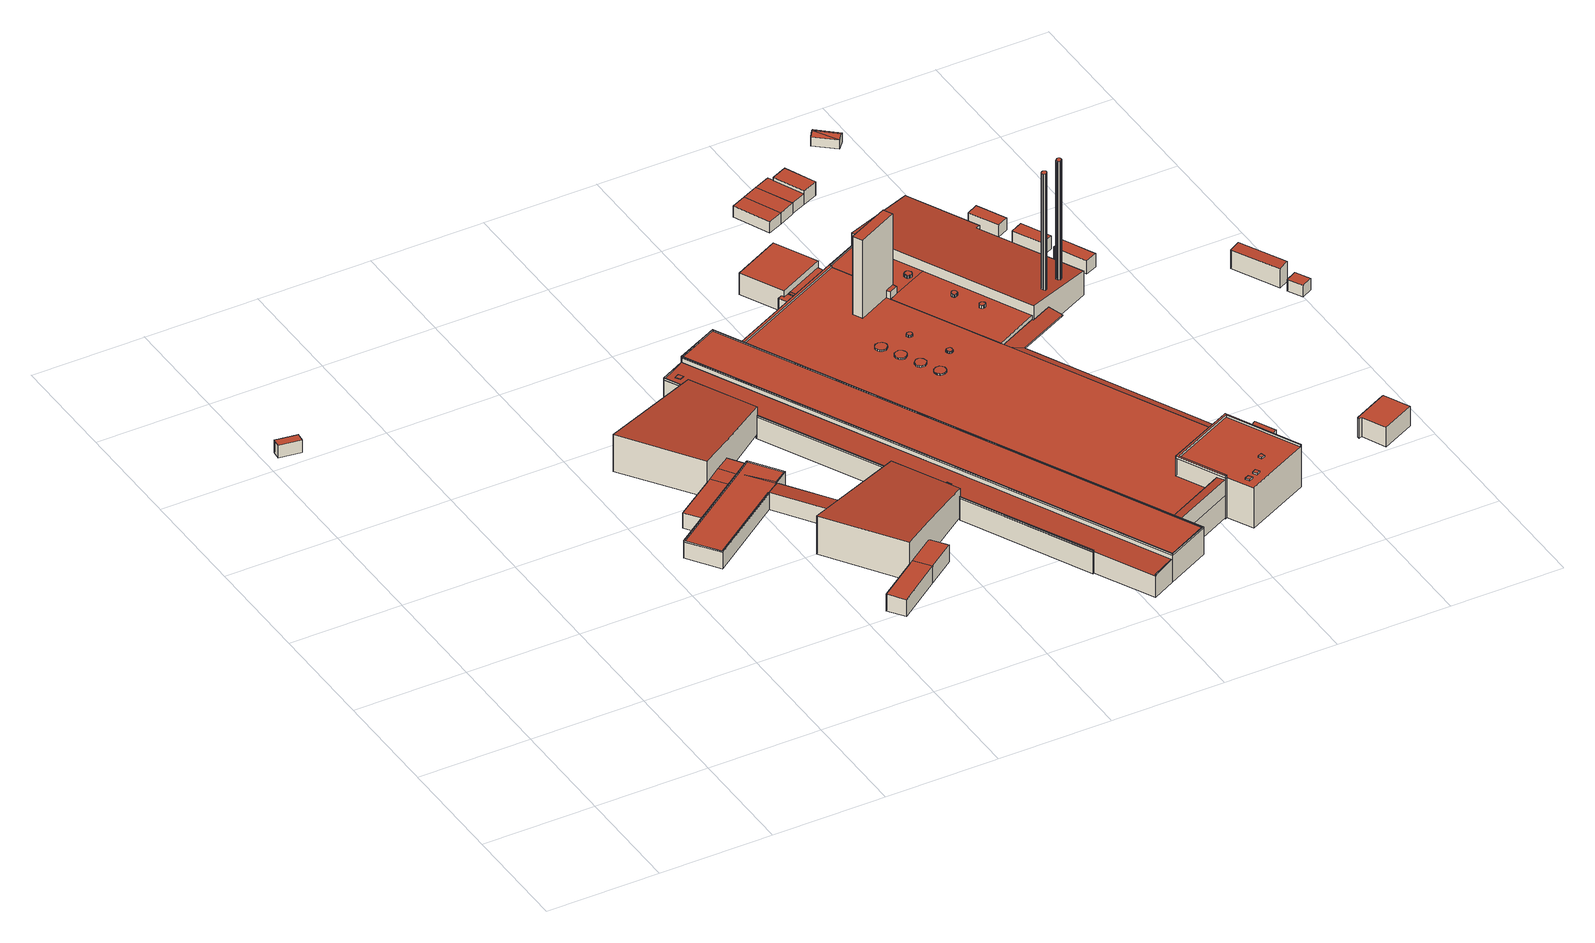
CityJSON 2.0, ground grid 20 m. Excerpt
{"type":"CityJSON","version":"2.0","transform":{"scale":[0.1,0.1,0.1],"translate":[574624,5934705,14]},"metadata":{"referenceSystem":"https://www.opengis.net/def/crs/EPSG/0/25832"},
"CityObjects":{
"building1":{"type":"Building","attributes":{"Grundfläche 2D":"5.918257","Grundhöhe NN":"17.292"},"geometry":[{"type":"Solid","lod":"3","boundaries":[[[[0,1,2,3]],[[4,5,3,2]],[[5,6,0,3]],[[6,7,1,0]],[[7,4,2,1]],[[7,6,5,4]]]],"semantics":{"surfaces":[{"type":"RoofSurface"},{"type":"WallSurface"},{"type":"GroundSurface"}],"values":[[0,1,1,1,1,2]]}}]},
"building2":{"type":"Building","attributes":{"Grundfläche 2D":"190.714253","Grundhöhe NN":"18.011"},"children":["building2-1","building2-2"],"geometry":[{"type":"MultiSurface","lod":"3","boundaries":[[[8,9,10,11,12,13,14,15,16,17,18]],[[8,18,9]],[[19,17,20,21,22]],[[23,19,24,25,10,9,18,17]],[[26,12,11,10,25,27]],[[14,13,12,26,28]],[[15,14,28,29]],[[16,15,29,30]],[[16,20,17]],[[20,16,30,31,21]],[[22,21,31,32]],[[19,22,32,24]],[[24,33,30,29,28,26,27,25]],[[30,24,32,31]]],"semantics":{"surfaces":[{"type":"RoofSurface"},{"type":"WallSurface"},{"type":"GroundSurface"}],"values":[0,0,0,1,1,1,1,1,1,1,1,1,2,2]}}]},
"building2-1":{"type":"BuildingInstallation","parents":["building2"],"geometry":[{"type":"MultiSurface","lod":"3","boundaries":[[[34,35,36,37,38,39]],[[36,35,40,41]],[[9,42,37,36,41]],[[42,18,38,37]],[[9,10,39,38,18]],[[10,11,34,39]]],"semantics":{"surfaces":[{"type":"RoofSurface"},{"type":"WallSurface"}],"values":[0,1,1,1,1,1]}}]},
"building2-2":{"type":"BuildingInstallation","parents":["building2"],"geometry":[{"type":"MultiSurface","lod":"3","boundaries":[[[43,44,35,34,45,46,47,20,48,49]],[[12,13,14,46,45]],[[14,15,47,46]],[[15,16,20,47]],[[16,50,48,20]],[[49,48,50,51]],[[51,52,43,49]],[[52,8,44,43]],[[35,44,8,40]],[[11,12,45,34]]],"semantics":{"surfaces":[{"type":"RoofSurface"},{"type":"WallSurface"}],"values":[0,1,1,1,1,1,1,1,1,1]}}]},
"building3":{"type":"Building","attributes":{"Grundfläche 2D":"331.174977","Grundhöhe NN":"17.972"},"geometry":[{"type":"Solid","lod":"3","boundaries":[[[[53,54,55,56]],[[57,58,59,60,61]],[[53,62,63,64,54]],[[65,66,56,55]],[[54,67,68,55]],[[58,57,69,70]],[[58,70,71,62,59]],[[56,66,72,73,61,60,59,62,53]],[[57,61,73,69]],[[54,64,74,67]],[[63,62,71,75]],[[64,63,75,74]],[[65,55,68,76]],[[66,65,76,72]],[[68,67,74,75,71,70,69,73,72,76]]]],"semantics":{"surfaces":[{"type":"RoofSurface"},{"type":"WallSurface"},{"type":"GroundSurface"}],"values":[[0,0,0,0,1,1,1,1,1,1,1,1,1,1,2]]}}]},
"building4":{"type":"Building","attributes":{"Grundfläche 2D":"329.245324","Grundhöhe NN":"17.695"},"geometry":[{"type":"Solid","lod":"3","boundaries":[[[[77,78,79,80,81]],[[82,83,84,85]],[[82,86,87,88,83]],[[78,77,89,90]],[[78,90,91,86,79]],[[85,92,93,81,80,79,86,82]],[[77,81,93,89]],[[85,84,94,92]],[[84,83,95,94]],[[83,88,96,95]],[[87,86,91,97]],[[88,87,97,96]],[[92,94,95,96,97,91,90,89,93]]]],"semantics":{"surfaces":[{"type":"RoofSurface"},{"type":"WallSurface"},{"type":"GroundSurface"}],"values":[[0,0,0,1,1,1,1,1,1,1,1,1,2]]}}]},
"building5":{"type":"Building","attributes":{"Grundfläche 2D":"435.959388","Grundhöhe NN":"17.296"},"children":["building5-1","building5-2","building5-3","building5-4","building5-5","building5-6","building5-7","building5-8"],"geometry":[{"type":"Solid","lod":"3","boundaries":[[[[98,99,100,101,102]],[[98,102,101,103,104,105,106,107,108,109,110,111,112]],[[113,114,115,104,103,116]],[[105,117,118,119,120,106]],[[98,112,121,122]],[[99,98,122,123]],[[124,101,100,99,123,125]],[[103,101,124,126]],[[127,113,116,103,126,128]],[[114,113,127,129]],[[130,104,115,114,129,131]],[[105,104,130,132]],[[133,118,117,105,132,134]],[[119,118,133,135]],[[106,120,119,135,136]],[[108,107,106,136,137]],[[109,108,137,138]],[[112,111,110,109,138,139,140,121]],[[134,132,130,131,129,127,128,126,124,125,123,122,121,140,139,138,137,136,135,133]]]],"semantics":{"surfaces":[{"type":"RoofSurface"},{"type":"WallSurface"},{"type":"GroundSurface"}],"values":[[0,0,0,0,1,1,1,1,1,1,1,1,1,1,1,1,1,1,2]]}}]},
"building5-1":{"type":"BuildingInstallation","parents":["building5"],"geometry":[{"type":"MultiSurface","lod":"3","boundaries":[[[141,142,109,110]],[[110,107,141]],[[142,141,107,108]],[[142,108,109]]],"semantics":{"surfaces":[{"type":"RoofSurface"},{"type":"WallSurface"}],"values":[0,1,1,1]}}]},
"building5-2":{"type":"BuildingInstallation","parents":["building5"],"geometry":[{"type":"MultiSurface","lod":"3","boundaries":[[[143,144,145,146]],[[146,145,147,148]],[[145,144,149,147]],[[143,146,148,150]],[[144,143,150,149]]],"semantics":{"surfaces":[{"type":"RoofSurface"},{"type":"WallSurface"}],"values":[0,1,1,1,1]}}]},
"building5-3":{"type":"BuildingInstallation","parents":["building5"],"geometry":[{"type":"MultiSurface","lod":"3","boundaries":[[[151,152,153,154]],[[153,152,155,156]],[[154,153,156,157]],[[151,154,157,158]],[[152,151,158,155]]],"semantics":{"surfaces":[{"type":"RoofSurface"},{"type":"WallSurface"}],"values":[0,1,1,1,1]}}]},
"building5-4":{"type":"BuildingInstallation","parents":["building5"],"geometry":[{"type":"MultiSurface","lod":"3","boundaries":[[[159,160,161,162]]],"semantics":{"surfaces":[{"type":"RoofSurface"}],"values":[0]}}]},
"building5-5":{"type":"BuildingInstallation","parents":["building5"],"geometry":[{"type":"MultiSurface","lod":"3","boundaries":[[[163,164,111,112,165,166,167,168]],[[112,98,165]],[[166,165,98,99]],[[167,166,99,100]],[[168,167,100,102]],[[169,163,168,102]],[[111,164,163,169,170]]],"semantics":{"surfaces":[{"type":"RoofSurface"},{"type":"WallSurface"}],"values":[0,1,1,1,1,1,1]}}]},
"building5-6":{"type":"BuildingInstallation","parents":["building5"],"geometry":[{"type":"MultiSurface","lod":"3","boundaries":[[[171,172,173,174]],[[118,119,173,172]],[[119,120,174,173]],[[120,117,171,174]],[[117,118,172,171]]],"semantics":{"surfaces":[{"type":"RoofSurface"},{"type":"WallSurface"}],"values":[0,1,1,1,1]}}]},
"building5-7":{"type":"BuildingInstallation","parents":["building5"],"geometry":[{"type":"MultiSurface","lod":"3","boundaries":[[[175,176,177,178]],[[113,114,178,177]],[[114,115,175,178]],[[176,175,115,116]],[[116,113,177,176]]],"semantics":{"surfaces":[{"type":"RoofSurface"},{"type":"WallSurface"}],"values":[0,1,1,1,1]}}]},
"building5-8":{"type":"BuildingInstallation","parents":["building5"],"geometry":[{"type":"MultiSurface","lod":"3","boundaries":[[[179,180,181,182,183,184]]],"semantics":{"surfaces":[{"type":"RoofSurface"}],"values":[0]}}]},
"building6":{"type":"Building","attributes":{"Grundfläche 2D":"780.152549","Grundhöhe NN":"17.469"},"geometry":[{"type":"Solid","lod":"3","boundaries":[[[[185,186,187,188,189,190,191,192,193]],[[189,188,194,192,191,195]],[[196,197,198,199]],[[190,189,197,196]],[[191,190,196,199]],[[193,192,200,201]],[[201,202,203,204,205,188,187,186,185,193]],[[205,206,194,188]],[[206,200,192,194]],[[199,198,195,191]],[[189,195,198,197]],[[206,205,207,208]],[[200,206,208,209]],[[201,200,209,210]],[[205,204,203,202,201,210,211,212,213,207]],[[213,212,211,210,209,208,207]]]],"semantics":{"surfaces":[{"type":"RoofSurface"},{"type":"WallSurface"},{"type":"GroundSurface"}],"values":[[0,0,0,1,1,1,1,1,1,1,1,1,1,1,1,2]]}}]},
"building7":{"type":"Building","attributes":{"Grundfläche 2D":"2365.214124","Grundhöhe NN":"14.104"},"children":["building7-1","building7-2","building7-3","building7-4","building7-5","building7-6","building7-7","building7-8","building7-9","building7-10","building7-11"],"geometry":[{"type":"MultiSurface","lod":"3","boundaries":[[[214,215,216,217]],[[218,219,220,221]],[[222,223,224,225,226]],[[227,228,229,230,231,232,233,234,235,236]],[[237,238,239,240,241,242,243,244,245,246,247,248,249,250,251,252]],[[253,254,255,256,257,258]],[[259,260,261,262,263]],[[264,265,266,267]],[[268,269,270,271]],[[272,273,214,217]],[[252,251,216,215]],[[251,272,217,216]],[[219,218,247,246]],[[246,245,220,219]],[[221,220,245,244,274,275]],[[247,218,221,275,243]],[[250,249,248,224,223,222]],[[248,276,225,224]],[[276,277,226,225]],[[277,250,222,226]],[[254,278,229,228]],[[278,279,230,229]],[[279,280,281,232,231,230]],[[282,283,234,233,232,281]],[[283,257,235,234]],[[257,256,236,235]],[[227,236,256,255]],[[255,254,228,227]],[[261,260,259,284,285,286,287,288]],[[287,286,289,290,262,261,288]],[[291,239,238,292,293,294,295,296]],[[239,291,296,295,297,240]],[[241,240,297,298]],[[242,241,298,299]],[[276,248,247,243,242,299,300]],[[277,276,300,301]],[[272,251,250,277,301,302]],[[273,272,302,303]],[[270,269,264,267,263,262,304,279,278,305,306]],[[262,290,289,294,293,292,238,237,281,280,279,304]],[[282,281,237,252,215,214,273,303,307,283]],[[257,283,307,308]],[[258,257,308,309]],[[278,254,253,258,309,310,305]],[[311,265,264,269,268,312]],[[266,265,311,313]],[[263,267,266,313,284,259]],[[271,270,306,314]],[[268,271,314,312]],[[305,310,309,308,307,303,302,301,300,299,298,297,295,294,289,286,285,284,313,311,312,314,306]]],"semantics":{"surfaces":[{"type":"RoofSurface"},{"type":"WallSurface"},{"type":"GroundSurface"}],"values":[0,0,0,0,0,0,0,0,0,1,1,1,1,1,1,1,1,1,1,1,1,1,1,1,1,1,1,1,1,1,1,1,1,1,1,1,1,1,1,1,1,1,1,1,1,1,1,1,1,2]}}]},
"building7-1":{"type":"BuildingInstallation","parents":["building7"],"geometry":[{"type":"MultiSurface","lod":"3","boundaries":[[[315,275,274,316]],[[244,241,316,274]],[[241,242,315,316]],[[242,243,275,315]]],"semantics":{"surfaces":[{"type":"RoofSurface"},{"type":"WallSurface"}],"values":[0,1,1,1]}}]},
"building7-2":{"type":"BuildingInstallation","parents":["building7"],"geometry":[{"type":"MultiSurface","lod":"3","boundaries":[[[317,318,319,320,321,322,323,324,325,326,327,328]],[[320,319,329,330]],[[321,320,330,331]],[[322,321,331,332]],[[323,322,332,333]],[[324,323,333,334]],[[325,324,334,335]],[[326,325,335,336]],[[327,326,336,337]],[[328,327,337,338]],[[317,328,338,339]],[[318,317,339,340]],[[319,318,340,329]]],"semantics":{"surfaces":[{"type":"RoofSurface"},{"type":"WallSurface"}],"values":[0,1,1,1,1,1,1,1,1,1,1,1,1]}}]},
"building7-3":{"type":"BuildingInstallation","parents":["building7"],"geometry":[{"type":"MultiSurface","lod":"3","boundaries":[[[341,342,343,344,345,346,347,348,349,350,351,352,353,354,355,356,357,358,359,360,361,362,363,364]],[[347,346,365,366]],[[345,344,367,368]],[[346,345,368,365]],[[348,347,366,369]],[[349,348,369,370]],[[350,349,370,371]],[[351,350,371,372]],[[352,351,372,373]],[[353,352,373,374]],[[354,353,374,375]],[[355,354,375,376]],[[356,355,376,377]],[[357,356,377,378]],[[358,357,378,379]],[[359,358,379,380]],[[360,359,380,381]],[[361,360,381,382]],[[362,361,382,383]],[[363,362,383,384]],[[364,363,384,385]],[[341,364,385,386]],[[342,341,386,387]],[[343,342,387,388]],[[344,343,388,367]]],"semantics":{"surfaces":[{"type":"RoofSurface"},{"type":"WallSurface"}],"values":[0,1,1,1,1,1,1,1,1,1,1,1,1,1,1,1,1,1,1,1,1,1,1,1,1]}}]},
"building7-4":{"type":"BuildingInstallation","parents":["building7"],"geometry":[{"type":"MultiSurface","lod":"3","boundaries":[[[389,390,391,392,393,394,395,396,397,398,399,400,401,402,403,404,405,406]],[[394,393,407,408]],[[395,394,408,409]],[[396,395,409,410]],[[397,396,410,411]],[[398,397,411,412]],[[399,398,412,413]],[[400,399,413,414]],[[401,400,414,415]],[[402,401,415,416]],[[403,402,416,417]],[[404,403,417,418]],[[405,404,418,419]],[[406,405,419,420]],[[389,406,420,421]],[[390,389,421,422]],[[391,390,422,423]],[[392,391,423,424]],[[393,392,424,407]]],"semantics":{"surfaces":[{"type":"RoofSurface"},{"type":"WallSurface"}],"values":[0,1,1,1,1,1,1,1,1,1,1,1,1,1,1,1,1,1,1]}}]},
"building7-5":{"type":"BuildingInstallation","parents":["building7"],"geometry":[{"type":"MultiSurface","lod":"3","boundaries":[[[425,426,427,428,429,430,431,432,433,434,435,436,437,438,439,440,441,442,443,444,445,446,447,448]],[[433,432,449,450]],[[431,430,451,452]],[[432,431,452,449]],[[434,433,450,453]],[[435,434,453,454]],[[436,435,454,455]],[[437,436,455,456]],[[438,437,456,457]],[[439,438,457,458]],[[440,439,458,459]],[[441,440,459,460]],[[442,441,460,461]],[[443,442,461,462]],[[444,443,462,463]],[[445,444,463,464]],[[446,445,464,465]],[[447,446,465,466]],[[448,447,466,467]],[[425,448,467,468]],[[426,425,468,469]],[[427,426,469,470]],[[428,427,470,471]],[[429,428,471,472]],[[430,429,472,451]]],"semantics":{"surfaces":[{"type":"RoofSurface"},{"type":"WallSurface"}],"values":[0,1,1,1,1,1,1,1,1,1,1,1,1,1,1,1,1,1,1,1,1,1,1,1,1]}}]},
"building7-6":{"type":"BuildingInstallation","parents":["building7"],"geometry":[{"type":"MultiSurface","lod":"3","boundaries":[[[473,474,475,476,477,478,479,480,481,482,483,484,485,486,487,488,489,490,491,492,493,494,495,496]],[[497,498,480,479]],[[477,476,499,500]],[[500,501,478,477]],[[501,497,479,478]],[[498,502,481,480]],[[502,503,482,481]],[[503,504,483,482]],[[504,505,484,483]],[[505,506,485,484]],[[506,507,486,485]],[[507,508,487,486]],[[508,509,488,487]],[[509,510,489,488]],[[510,511,490,489]],[[511,512,491,490]],[[512,513,492,491]],[[513,514,493,492]],[[494,493,514,515]],[[515,516,495,494]],[[516,517,496,495]],[[517,518,473,496]],[[518,519,474,473]],[[519,520,475,474]],[[520,499,476,475]]],"semantics":{"surfaces":[{"type":"RoofSurface"},{"type":"WallSurface"}],"values":[0,1,1,1,1,1,1,1,1,1,1,1,1,1,1,1,1,1,1,1,1,1,1,1,1]}}]},
"building7-7":{"type":"BuildingInstallation","parents":["building7"],"geometry":[{"type":"MultiSurface","lod":"3","boundaries":[[[521,522,523,524]],[[524,523,525,526]],[[521,524,526,527]],[[522,521,527,528]],[[523,522,528,525]]],"semantics":{"surfaces":[{"type":"RoofSurface"},{"type":"WallSurface"}],"values":[0,1,1,1,1]}}]},
"building7-8":{"type":"BuildingInstallation","parents":["building7"],"geometry":[{"type":"MultiSurface","lod":"3","boundaries":[[[529,530,531,532]],[[533,534,531]],[[530,533,531]],[[532,531,534,535]],[[529,532,535,536]],[[530,529,536,533]]],"semantics":{"surfaces":[{"type":"RoofSurface"},{"type":"WallSurface"}],"values":[0,1,1,1,1,1]}}]},
"building7-9":{"type":"BuildingInstallation","parents":["building7"],"geometry":[{"type":"MultiSurface","lod":"3","boundaries":[[[537,538,539,540]],[[541,542,540,539]],[[537,540,542,543]],[[543,544,538,537]],[[539,538,544,541]]],"semantics":{"surfaces":[{"type":"RoofSurface"},{"type":"WallSurface"}],"values":[0,1,1,1,1]}}]},
"building7-10":{"type":"BuildingInstallation","parents":["building7"],"geometry":[{"type":"MultiSurface","lod":"3","boundaries":[[[545,546,547,548,549,550,551,552,553,554,555,556,557,558,559,560,561,562,563,564,565,566,567,568]],[[554,553,569,570]],[[552,551,571,572]],[[553,552,572,569]],[[555,554,570,573]],[[556,555,573,574]],[[557,556,574,575]],[[558,557,575,576]],[[559,558,576,577]],[[560,559,577,578]],[[561,560,578,579]],[[562,561,579,580]],[[563,562,580,581]],[[564,563,581,582]],[[565,564,582,583]],[[566,565,583,584]],[[567,566,584,585]],[[568,567,585,586]],[[545,568,586,587]],[[546,545,587,588]],[[547,546,588,589]],[[548,547,589,590]],[[549,548,590,591]],[[550,549,591,592]],[[551,550,592,571]]],"semantics":{"surfaces":[{"type":"RoofSurface"},{"type":"WallSurface"}],"values":[0,1,1,1,1,1,1,1,1,1,1,1,1,1,1,1,1,1,1,1,1,1,1,1,1]}}]},
"building7-11":{"type":"BuildingInstallation","parents":["building7"],"geometry":[{"type":"MultiSurface","lod":"3","boundaries":[[[593,594,595,291,596,597]],[[292,304,288,598,599,596,291]],[[594,593,600,601]],[[595,594,601,602]],[[291,595,602,296]],[[291,296,293,292]],[[288,304,292,293,290,287]],[[288,287,603,598]],[[599,598,603,604]],[[596,599,604,605]],[[597,596,605,606]],[[593,597,606,600]],[[296,602,601,600,606,605,604,603,287,290,293]]],"semantics":{"surfaces":[{"type":"RoofSurface"},{"type":"WallSurface"},{"type":"OuterCeilingSurface"}],"values":[0,0,1,1,1,1,1,1,1,1,1,1,2]}}]},
"building8":{"type":"Building","attributes":{"Grundfläche 2D":"99.277494","Grundhöhe NN":"14.509"},"children":["building8-1"],"geometry":[{"type":"Solid","lod":"3","boundaries":[[[[607,608,609,610,611,612]],[[613,614,615,616]],[[614,613,617,618]],[[612,615,614,618,619,607]],[[620,616,615,612,611,621]],[[613,616,620,617]],[[608,607,619,622]],[[609,608,622,623]],[[610,609,623,624]],[[611,610,624,621]],[[624,623,622,619,618,617,620,621]]]],"semantics":{"surfaces":[{"type":"RoofSurface"},{"type":"WallSurface"},{"type":"GroundSurface"}],"values":[[0,0,1,1,1,1,1,1,1,1,2]]}}]},
"building8-1":{"type":"BuildingInstallation","parents":["building8"],"geometry":[{"type":"MultiSurface","lod":"3","boundaries":[[[625,626,627,628]],[[628,627,629,630]],[[625,628,630,631]],[[626,625,631,632]],[[627,626,632,629]]],"semantics":{"surfaces":[{"type":"RoofSurface"},{"type":"WallSurface"}],"values":[0,1,1,1,1]}}]},
"building9":{"type":"Building","attributes":{"Grundfläche 2D":"41.603880","Grundhöhe NN":"15.260"},"geometry":[{"type":"Solid","lod":"3","boundaries":[[[[633,634,635,636,637]],[[638,639,637,636]],[[635,634,640,641]],[[636,635,641,642]],[[634,633,637,643,644,640]],[[638,636,642,645]],[[639,638,645,646]],[[637,639,646,643]],[[646,645,642,641,640,644,643]]]],"semantics":{"surfaces":[{"type":"RoofSurface"},{"type":"WallSurface"},{"type":"GroundSurface"}],"values":[[0,0,1,1,1,1,1,1,2]]}}]},
"building10":{"type":"Building","attributes":{"Grundfläche 2D":"38.519677","Grundhöhe NN":"15.378"},"geometry":[{"type":"Solid","lod":"3","boundaries":[[[[647,648,649,650,651]],[[652,635,634,653,654,655]],[[649,648,656,657]],[[651,650,649,657,658,655,654]],[[651,654,653,647]],[[647,653,659,656,648]],[[652,655,658,660]],[[635,652,660,661]],[[634,635,661,662]],[[653,634,662,659]],[[661,660,658,657,656,659,662]]]],"semantics":{"surfaces":[{"type":"RoofSurface"},{"type":"WallSurface"},{"type":"GroundSurface"}],"values":[[0,0,1,1,1,1,1,1,1,1,2]]}}]},
"building11":{"type":"Building","attributes":{"Grundfläche 2D":"738.923269","Grundhöhe NN":"14.159"},"children":["building11-1","building11-2","building11-3","building11-4","building11-5","building11-6"],"geometry":[{"type":"Solid","lod":"3","boundaries":[[[[663,664,665,666,667,668,669,670,671,672]],[[673,674,675,676,677,678,679,680]],[[669,681,682,683,684,672,671,670]],[[665,664,685,686]],[[669,668,667,666,665,686,687]],[[672,684,688,689,675,674,673,680,690,685,664,663]],[[676,675,689,691]],[[677,676,691,692]],[[678,677,692,693]],[[679,678,693,694]],[[680,679,694,690]],[[669,687,695,681]],[[682,681,695,696]],[[684,683,682,696,697,688]],[[694,693,692,691,689,688,697,696,695,687,686,685,690]]]],"semantics":{"surfaces":[{"type":"RoofSurface"},{"type":"WallSurface"},{"type":"GroundSurface"}],"values":[[0,0,0,1,1,1,1,1,1,1,1,1,1,1,2]]}}]},
"building11-1":{"type":"BuildingInstallation","parents":["building11"],"geometry":[{"type":"MultiSurface","lod":"3","boundaries":[[[698,699,700,701,702,703,704,705,706,707,708,709,710,711,712,713,714,715]],[[706,705,716,717]],[[717,718,707,706]],[[718,719,708,707]],[[719,720,709,708]],[[710,709,720,721]],[[721,722,711,710]],[[722,723,712,711]],[[723,724,713,712]],[[724,725,714,713]],[[725,726,715,714]],[[726,727,698,715]],[[727,728,699,698]],[[728,729,700,699]],[[729,730,701,700]],[[730,731,702,701]],[[731,732,703,702]],[[732,733,704,703]],[[733,716,705,704]]],"semantics":{"surfaces":[{"type":"RoofSurface"},{"type":"WallSurface"}],"values":[0,1,1,1,1,1,1,1,1,1,1,1,1,1,1,1,1,1,1]}}]},
"building11-2":{"type":"BuildingInstallation","parents":["building11"],"geometry":[{"type":"MultiSurface","lod":"3","boundaries":[[[734,735,736,225]],[[664,665,225,736]],[[665,666,734,225]],[[666,663,735,734]],[[663,664,736,735]]],"semantics":{"surfaces":[{"type":"RoofSurface"},{"type":"WallSurface"}],"values":[0,1,1,1,1]}}]},
"building11-3":{"type":"BuildingInstallation","parents":["building11"],"geometry":[{"type":"MultiSurface","lod":"3","boundaries":[[[737,738,739,740,741,742,743,744,745,746,747,748]],[[741,740,749,750]],[[742,741,750,751]],[[743,742,751,752]],[[744,743,752,753]],[[745,744,753,754]],[[746,745,754,755]],[[747,746,755,756]],[[748,747,756,757]],[[737,748,757,758]],[[738,737,758,759]],[[739,738,759,760]],[[740,739,760,749]]],"semantics":{"surfaces":[{"type":"RoofSurface"},{"type":"WallSurface"}],"values":[0,1,1,1,1,1,1,1,1,1,1,1,1]}}]},
"building11-4":{"type":"BuildingInstallation","parents":["building11"],"geometry":[{"type":"MultiSurface","lod":"3","boundaries":[[[761,762,763,764,765,766,767,768,769,770,771,772]],[[771,770,773,774]],[[770,769,775,773]],[[772,771,774,776]],[[761,772,776,777]],[[762,761,777,778]],[[763,762,778,779]],[[764,763,779,780]],[[765,764,780,781]],[[766,765,781,782]],[[767,766,782,783]],[[768,767,783,784]],[[769,768,784,775]]],"semantics":{"surfaces":[{"type":"RoofSurface"},{"type":"WallSurface"}],"values":[0,1,1,1,1,1,1,1,1,1,1,1,1]}}]},
"building11-5":{"type":"BuildingInstallation","parents":["building11"],"geometry":[{"type":"MultiSurface","lod":"3","boundaries":[[[785,786,787,788,789,790,791,792,793,794,795,796]],[[794,793,797,798]],[[793,792,799,797]],[[795,794,798,800]],[[796,795,800,801]],[[785,796,801,802]],[[786,785,802,803]],[[787,786,803,804]],[[788,787,804,805]],[[789,788,805,806]],[[790,789,806,807]],[[791,790,807,808]],[[792,791,808,799]]],"semantics":{"surfaces":[{"type":"RoofSurface"},{"type":"WallSurface"}],"values":[0,1,1,1,1,1,1,1,1,1,1,1,1]}}]},
"building11-6":{"type":"BuildingInstallation","parents":["building11"],"geometry":[{"type":"MultiSurface","lod":"3","boundaries":[[[809,810,811,812,813,814,815,816,817,818,819,820]],[[817,816,821,822]],[[816,815,823,821]],[[818,817,822,824]],[[819,818,824,825]],[[820,819,825,826]],[[809,820,826,827]],[[810,809,827,828]],[[811,810,828,829]],[[812,811,829,830]],[[813,812,830,831]],[[814,813,831,832]],[[815,814,832,823]]],"semantics":{"surfaces":[{"type":"RoofSurface"},{"type":"WallSurface"}],"values":[0,1,1,1,1,1,1,1,1,1,1,1,1]}}]},
"building12":{"type":"Building","attributes":{"Grundfläche 2D":"8.590816","Grundhöhe NN":"16.194"},"geometry":[{"type":"Solid","lod":"3","boundaries":[[[[833,834,835,836]],[[837,836,838]],[[833,836,837]],[[838,836,835,839,840]],[[837,838,840,841]],[[834,833,837,841,842]],[[835,834,842,839]],[[840,839,842,841]]]],"semantics":{"surfaces":[{"type":"RoofSurface"},{"type":"WallSurface"},{"type":"GroundSurface"}],"values":[[0,0,0,1,1,1,1,2]]}}]},
"building13":{"type":"Building","attributes":{"Grundfläche 2D":"12.794176","Grundhöhe NN":"14.481"},"geometry":[{"type":"Solid","lod":"3","boundaries":[[[[843,844,845,846]],[[847,848,846,845]],[[848,849,843,846]],[[849,850,844,843]],[[850,847,845,844]],[[850,849,848,847]]]],"semantics":{"surfaces":[{"type":"RoofSurface"},{"type":"WallSurface"},{"type":"GroundSurface"}],"values":[[0,1,1,1,1,2]]}}]},
"building14":{"type":"Building","attributes":{"Grundfläche 2D":"33.735188","Grundhöhe NN":"17.454"},"geometry":[{"type":"Solid","lod":"3","boundaries":[[[[851,852,853,854,855,856,857]],[[853,852,858,859]],[[854,853,859,860]],[[855,854,860,861]],[[856,855,861,862]],[[857,856,862,863]],[[852,851,857,863,864,858]],[[864,863,862,861,860,859,858]]]],"semantics":{"surfaces":[{"type":"RoofSurface"},{"type":"WallSurface"},{"type":"GroundSurface"}],"values":[[0,1,1,1,1,1,1,2]]}}]},
"building15":{"type":"Building","attributes":{"Grundfläche 2D":"13.136100","Grundhöhe NN":"14.338"},"geometry":[{"type":"Solid","lod":"3","boundaries":[[[[865,866,867,868]],[[869,870,868,867]],[[870,871,865,868]],[[871,872,866,865]],[[872,869,867,866]],[[872,871,870,869]]]],"semantics":{"surfaces":[{"type":"RoofSurface"},{"type":"WallSurface"},{"type":"GroundSurface"}],"values":[[0,1,1,1,1,2]]}}]},
"building16":{"type":"Building","attributes":{"Grundfläche 2D":"14.058700","Grundhöhe NN":"14.325"},"geometry":[{"type":"Solid","lod":"3","boundaries":[[[[873,874,875,876]],[[877,878,876,875]],[[878,879,873,876]],[[879,880,874,873]],[[880,877,875,874]],[[880,879,878,877]]]],"semantics":{"surfaces":[{"type":"RoofSurface"},{"type":"WallSurface"},{"type":"GroundSurface"}],"values":[[0,1,1,1,1,2]]}}]},
"building17":{"type":"Building","attributes":{"Grundfläche 2D":"18.360251","Grundhöhe NN":"18.115"},"geometry":[{"type":"Solid","lod":"3","boundaries":[[[[881,882,883,884]],[[885,886,884,883]],[[886,887,881,884]],[[887,888,882,881]],[[888,885,883,882]],[[888,887,886,885]]]],"semantics":{"surfaces":[{"type":"RoofSurface"},{"type":"WallSurface"},{"type":"GroundSurface"}],"values":[[0,1,1,1,1,2]]}}]},
"building18":{"type":"Building","attributes":{"Grundfläche 2D":"6.102558","Grundhöhe NN":"18.087"},"geometry":[{"type":"Solid","lod":"3","boundaries":[[[[889,890,891,892]],[[893,894,892,891]],[[894,895,889,892]],[[895,896,890,889]],[[896,893,891,890]],[[896,895,894,893]]]],"semantics":{"surfaces":[{"type":"RoofSurface"},{"type":"WallSurface"},{"type":"GroundSurface"}],"values":[[0,1,1,1,1,2]]}}]}
},
"vertices":[
[2,988,57],[41,982,57],[43,997,57],[4,1003,57],[43,997,33],[4,1003,33],[2,988,33],[41,982,33],
[572,558,71],[613,509,71],[636,525,71],[599,577,71],[598,578,71],[571,559,71],[411,446,71],[449,392,71],[587,490,71],[599,499,71],[610,507,71],[613,509,69],[587,490,73],[658,388,73],[688,402,69],[610,507,69],[613,509,40],[636,525,40],[598,578,40],[599,577,40],[411,446,40],[449,392,40],[587,490,40],[658,388,40],[688,402,40],[610,507,40],
[599,577,73],[598,577,73],[635,525,73],[610,508,73],[610,507,73],[636,525,73],[598,577,71],[635,525,71],[610,508,71],
[412,445,73],[572,558,73],[598,578,73],[411,446,73],[449,392,73],[586,491,73],[449,393,73],[586,491,71],[449,393,71],[412,445,71],
[528,570,69],[547,542,69],[571,559,69],[551,586,70],[612,785,91],[428,695,110],[520,564,109],[577,604,102],[669,670,91],[520,564,69],[448,514,69],[468,486,69],[596,577,69],[577,604,69],[547,542,40],[571,559,40],[612,785,40],[428,695,40],[520,564,40],[577,604,40],[669,670,40],[468,486,40],[448,514,40],[596,577,40],
[779,447,91],[596,357,110],[686,226,110],[743,267,103],[835,332,91],[694,232,69],[714,204,69],[763,239,69],[743,267,69],[686,226,69],[616,176,69],[636,148,69],[779,447,37],[596,357,37],[686,226,37],[743,267,37],[835,332,37],[763,239,37],[714,204,37],[636,148,37],[616,176,37],
[590,823,74],[610,784,74],[610,785,74],[612,785,74],[598,810,74],[669,670,74],[779,447,74],[835,332,74],[945,109,74],[995,7,74],[996,6,74],[1037,27,77],[1036,28,77],[635,844,77],[634,845,77],[666,668,74],[776,446,74],[778,447,74],[668,669,74],[834,331,74],[833,330,74],[943,107,74],[944,108,74],[634,845,33],[590,823,33],[610,784,33],[612,785,33],[610,785,33],[669,670,33],[666,668,33],[668,669,33],[776,446,33],[779,447,33],[778,447,33],[835,332,33],[833,330,33],[834,331,33],[943,107,33],[945,109,33],[996,6,33],[1037,27,33],[1036,28,33],[635,844,33],
[995,7,77],[996,6,77],
[615,821,76],[607,817,76],[612,809,76],[620,813,76],[612,809,75],[620,813,75],[607,817,75],[615,821,75],
[836,374,76],[828,370,76],[832,362,76],[840,366,76],[828,370,75],[832,362,75],[840,366,75],[836,374,75],
[632,829,76],[624,825,76],[628,817,76],[636,821,76],
[592,823,77],[593,824,77],[590,823,77],[610,784,77],[610,785,77],[598,810,77],[592,823,74],[593,824,74],
[834,331,77],[833,330,77],[943,107,77],[944,108,77],
[778,447,77],[668,669,77],[666,668,77],[776,446,77],
[844,378,76],[848,370,76],[855,374,76],[856,375,76],[852,381,76],[851,382,76],
[635,844,88],[1036,28,88],[1037,27,88],[1037,26,88],[1038,28,88],[636,845,88],[710,881,88],[711,883,88],[634,845,88],[1114,64,88],[1112,65,88],[636,845,86],[1038,28,86],[1112,65,86],[710,881,86],[711,883,86],[634,845,86],[635,844,86],[1036,28,86],[1037,27,86],[1037,26,86],[1114,64,86],[1037,26,35],[1114,64,35],[711,883,35],[634,845,35],[635,844,35],[1036,28,35],[1037,27,35],
[1212,170,74],[1205,184,72],[1084,124,72],[1091,110,74],[1021,898,193],[947,862,193],[955,845,193],[1029,882,193],[723,857,47],[976,982,47],[979,983,47],[977,988,47],[721,862,47],[1291,306,82],[1352,182,82],[1354,183,82],[1292,311,82],[1291,310,82],[1171,252,82],[1212,170,82],[1212,168,82],[1215,170,82],[1176,250,82],[1171,252,44],[1291,310,44],[1108,684,44],[1107,684,44],[1017,867,44],[1032,875,44],[1029,882,44],[1013,874,44],[955,845,44],[947,862,44],[1021,898,44],[979,983,44],[976,982,44],[723,857,44],[1084,124,44],[1205,184,44],[1238,126,78],[1352,182,78],[1291,306,78],[1176,250,78],[1215,170,78],[1237,126,78],[1319,296,35],[1309,318,35],[1308,319,35],[1292,311,35],[1303,288,35],[1321,252,42],[1360,272,50],[1343,308,50],[1303,288,42],[1337,261,35],[1321,252,35],[1342,209,35],[1359,217,35],[1091,110,44],[1212,170,44],[1013,874,58],[1029,882,58],[977,988,44],[721,862,44],[1354,183,78],[1292,311,78],[1291,310,78],[1171,252,78],[1212,170,78],[1212,168,78],[1319,296,1],[1309,318,1],[1308,319,1],[1308,319,31],[1308,319,34],[1292,311,1],[1292,311,31],[1108,684,37],[1291,310,37],[1291,310,31],[1291,310,1],[1108,684,1],[1108,684,31],[1107,684,1],[1017,867,1],[1032,875,1],[977,988,1],[721,862,1],[1091,110,1],[1212,170,1],[1292,311,37],[1354,183,1],[1342,209,1],[1212,168,1],[1215,170,1],[1237,126,1],[1238,126,1],[1360,272,1],[1337,261,1],[1343,308,1],[1359,217,1],
[1032,875,58],[1017,867,58],
[999,774,48],[996,775,48],[994,775,48],[992,774,48],[990,771,48],[991,769,48],[992,767,48],[994,766,48],[997,766,48],[999,767,48],[1000,770,48],[1000,772,48],[994,775,44],[992,774,44],[990,771,44],[991,769,44],[992,767,44],[994,766,44],[997,766,44],[999,767,44],[1000,770,44],[1000,772,44],[999,774,44],[996,775,44],
[986,657,47],[989,657,47],[992,657,47],[994,657,47],[997,659,47],[998,660,47],[999,662,47],[1000,665,47],[1000,667,47],[1000,670,47],[998,673,47],[996,674,47],[994,676,47],[992,676,47],[989,676,47],[987,676,47],[985,674,47],[983,673,47],[981,670,47],[980,667,47],[981,665,47],[981,663,47],[982,661,47],[984,659,47],[998,660,44],[999,662,44],[994,657,44],[997,659,44],[1000,665,44],[1000,667,44],[1000,670,44],[998,673,44],[996,674,44],[994,676,44],[992,676,44],[989,676,44],[987,676,44],[985,674,44],[983,673,44],[981,670,44],[980,667,44],[981,665,44],[981,663,44],[982,661,44],[984,659,44],[986,657,44],[989,657,44],[992,657,44],
[1027,699,48],[1028,699,48],[1030,699,48],[1031,700,48],[1033,701,48],[1033,704,48],[1033,705,48],[1033,706,48],[1032,708,48],[1031,709,48],[1029,709,48],[1026,709,48],[1025,708,48],[1024,707,48],[1023,706,48],[1023,704,48],[1024,702,48],[1025,700,48],[1033,701,44],[1033,704,44],[1033,705,44],[1033,706,44],[1032,708,44],[1031,709,44],[1029,709,44],[1026,709,44],[1025,708,44],[1024,707,44],[1023,706,44],[1023,704,44],[1024,702,44],[1025,700,44],[1027,699,44],[1028,699,44],[1030,699,44],[1031,700,44],
[950,726,47],[952,724,47],[954,723,47],[957,722,47],[960,722,47],[962,723,47],[964,725,47],[966,726,47],[967,728,47],[968,731,47],[968,733,47],[967,736,47],[965,739,47],[963,740,47],[961,741,47],[959,742,47],[956,742,47],[954,741,47],[951,740,47],[950,738,47],[948,735,47],[948,732,47],[948,730,47],[949,728,47],[966,726,44],[967,728,44],[962,723,44],[964,725,44],[968,731,44],[968,733,44],[967,736,44],[965,739,44],[963,740,44],[961,741,44],[959,742,44],[956,742,44],[954,741,44],[951,740,44],[950,738,44],[948,735,44],[948,732,44],[948,730,44],[949,728,44],[950,726,44],[952,724,44],[954,723,44],[957,722,44],[960,722,44],
[937,756,47],[939,755,47],[942,755,47],[945,755,47],[947,756,47],[949,758,47],[951,760,47],[951,762,47],[952,764,47],[952,767,47],[951,770,47],[949,772,47],[947,774,47],[944,774,47],[942,775,47],[940,774,47],[937,774,47],[935,772,47],[933,770,47],[932,767,47],[932,764,47],[933,762,47],[933,760,47],[935,758,47],[951,760,44],[951,762,44],[945,755,44],[947,756,44],[949,758,44],[952,764,44],[952,767,44],[951,770,44],[949,772,44],[947,774,44],[944,774,44],[942,775,44],[940,774,44],[937,774,44],[935,772,44],[933,770,44],[932,767,44],[932,764,44],[933,762,44],[933,760,44],[935,758,44],[937,756,44],[939,755,44],[942,755,44],
[1241,144,81],[1248,147,81],[1244,154,81],[1237,151,81],[1244,154,78],[1237,151,78],[1241,144,78],[1248,147,78],
[1258,152,81],[1265,156,81],[1261,163,81],[1254,159,81],[1265,156,78],[1261,163,78],[1254,159,78],[1258,152,78],
[1285,184,81],[1292,187,81],[1289,194,81],[1282,191,81],[1289,194,78],[1282,191,78],[1285,184,78],[1292,187,78],
[965,696,47],[966,694,47],[968,692,47],[970,690,47],[973,690,47],[976,690,47],[978,690,47],[980,692,47],[982,693,47],[983,695,47],[984,698,47],[984,700,47],[983,703,47],[982,705,47],[980,707,47],[978,708,47],[976,709,47],[973,709,47],[971,709,47],[969,707,47],[967,705,47],[965,703,47],[965,700,47],[965,698,47],[982,693,44],[983,695,44],[978,690,44],[980,692,44],[984,698,44],[984,700,44],[983,703,44],[982,705,44],[980,707,44],[978,708,44],[976,709,44],[973,709,44],[971,709,44],[969,707,44],[967,705,44],[965,703,44],[965,700,44],[965,698,44],[965,696,44],[966,694,44],[968,692,44],[970,690,44],[973,690,44],[976,690,44],
[1223,738,37],[1186,720,37],[1185,722,37],[1141,668,33],[1234,714,33],[1309,318,34],[1311,320,33],[1223,738,31],[1186,720,31],[1185,722,31],[1309,318,31],[1311,320,31],[1141,668,31],[1234,714,31],
[882,969,35],[874,965,35],[886,943,35],[974,986,35],[966,1005,35],[884,964,35],[931,1081,46],[847,1039,46],[884,964,46],[968,1006,46],[931,1081,5],[847,1039,5],[882,969,5],[968,1006,5],[966,1005,5],[874,965,5],[886,943,5],[974,986,5],
[899,953,37],[903,955,37],[897,968,37],[893,966,37],[897,968,35],[893,966,35],[899,953,35],[903,955,35],
[1015,1170,34],[1016,1170,34],[987,1234,34],[959,1221,34],[988,1157,34],[933,1209,34],[961,1145,34],[1016,1170,13],[987,1234,13],[959,1221,13],[988,1157,13],[1015,1170,13],[933,1209,13],[961,1145,13],
[1043,1182,40],[1070,1194,40],[1046,1248,40],[1020,1236,40],[1019,1236,40],[1015,1246,34],[1043,1182,34],[1019,1236,34],[1020,1236,34],[1070,1194,14],[1046,1248,14],[1020,1236,14],[1043,1182,14],[1015,1246,14],[987,1234,14],[1016,1170,14],
[1040,1017,45],[1039,1018,45],[977,988,45],[978,986,45],[1021,898,45],[1029,882,45],[1032,875,45],[1070,893,45],[1076,896,45],[1095,905,45],[1039,1018,64],[1040,1017,64],[1186,720,64],[1309,780,47],[1221,959,47],[1229,963,46],[1168,1087,47],[1037,1023,64],[1017,867,45],[1107,684,45],[1108,684,45],[1185,722,45],[1039,1018,2],[977,988,2],[1032,875,2],[1185,722,2],[1186,720,2],[1037,1023,2],[1309,780,2],[1221,959,2],[1229,963,2],[1168,1087,2],[1017,867,2],[1107,684,2],[1108,684,2],
[1063,905,51],[1064,902,51],[1065,900,51],[1067,899,51],[1069,899,51],[1070,899,51],[1072,899,51],[1074,901,51],[1075,904,51],[1075,906,51],[1074,907,51],[1073,909,51],[1072,910,51],[1069,911,51],[1067,910,51],[1065,909,51],[1064,908,51],[1063,907,51],[1074,901,45],[1075,904,45],[1075,906,45],[1074,907,45],[1073,909,45],[1072,910,45],[1069,911,45],[1067,910,45],[1065,909,45],[1064,908,45],[1063,907,45],[1063,905,45],[1064,902,45],[1065,900,45],[1067,899,45],[1069,899,45],[1070,899,45],[1072,899,45],
[978,986,47],[1040,1017,47],[1039,1018,47],
[1224,755,279],[1227,754,279],[1229,755,279],[1230,756,279],[1231,758,279],[1231,761,279],[1229,762,279],[1227,763,279],[1225,763,279],[1223,761,279],[1222,759,279],[1223,757,279],[1230,756,57],[1231,758,57],[1231,761,57],[1229,762,57],[1227,763,57],[1225,763,57],[1223,761,57],[1222,759,58],[1223,757,58],[1224,755,58],[1227,754,57],[1229,755,57],
[1266,780,279],[1264,781,279],[1262,781,279],[1260,779,279],[1258,777,279],[1259,775,279],[1260,773,279],[1262,772,279],[1264,772,279],[1266,774,279],[1267,775,279],[1267,778,279],[1266,774,52],[1267,775,52],[1264,772,52],[1267,778,52],[1266,780,52],[1264,781,52],[1262,781,52],[1260,779,52],[1258,777,53],[1259,775,53],[1260,773,53],[1262,772,53],
[1130,784,51],[1128,784,51],[1126,783,51],[1124,780,51],[1124,778,51],[1125,776,51],[1128,775,51],[1131,775,51],[1133,776,51],[1134,778,51],[1134,781,51],[1132,783,51],[1133,776,45],[1134,778,45],[1131,775,45],[1134,781,45],[1132,783,45],[1130,784,45],[1128,784,45],[1126,783,45],[1124,780,45],[1124,778,45],[1125,776,45],[1128,775,45],
[1104,831,51],[1102,829,51],[1101,827,51],[1101,824,51],[1103,822,51],[1105,821,51],[1108,822,51],[1110,823,51],[1111,825,51],[1111,828,51],[1109,830,51],[1107,831,51],[1110,823,45],[1111,825,45],[1108,822,45],[1111,828,45],[1109,830,45],[1107,831,45],[1104,831,45],[1102,829,45],[1101,827,45],[1101,824,45],[1103,822,45],[1105,821,45],
[1163,1278,44],[1169,1285,39],[1134,1315,39],[1128,1307,44],[1157,1271,39],[1122,1300,39],[1134,1315,22],[1122,1300,22],[1157,1271,22],[1169,1285,22],
[1267,971,28],[1287,981,28],[1262,1032,28],[1242,1022,28],[1262,1032,5],[1242,1022,5],[1267,971,5],[1287,981,5],
[1531,242,72],[1470,212,72],[1471,208,72],[1476,210,72],[1496,168,72],[1555,197,72],[1533,243,72],[1470,212,35],[1471,208,35],[1476,210,35],[1496,168,35],[1555,197,35],[1533,243,35],[1472,213,35],
[1303,897,28],[1324,907,28],[1299,958,28],[1278,948,28],[1299,958,3],[1278,948,3],[1303,897,3],[1324,907,3],
[1339,823,28],[1360,833,28],[1334,889,28],[1313,880,28],[1334,889,3],[1313,880,3],[1339,823,3],[1360,833,3],
[1554,600,77],[1572,609,79],[1531,690,79],[1513,681,77],[1531,690,41],[1513,681,41],[1554,600,41],[1572,609,41],
[1573,562,63],[1592,572,63],[1579,598,63],[1560,588,63],[1579,598,41],[1560,588,41],[1573,562,41],[1592,572,41]
]}
